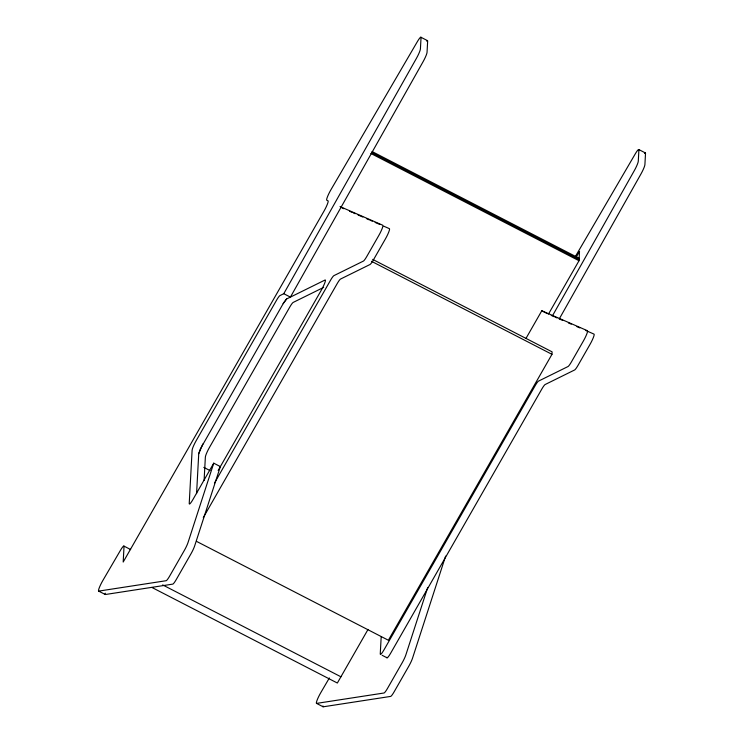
<?xml version="1.0" encoding="UTF-8"?>
<svg xmlns="http://www.w3.org/2000/svg" width="744" height="744" viewBox="0 0 744 744"><rect width="100%" height="100%" fill="white"/><g stroke="black" fill="none" stroke-linecap="round" stroke-linejoin="round"><path stroke-width="1.12" d="M196.574 493.635L198.741 453.663L200.322 448.976L283.669 302.799L286.57 299.004L325.044 280.014A8.361 1.172 -62.7 0 1 321.324 290.151L218.141 470.487M204.098 480.392L205.363 457.076A8.361 1.172 -62.7 0 1 209.483 447.404L289.769 307.086A8.361 1.172 -62.7 0 1 293.192 302.417L323.649 287.389M381.17 637.106L380.258 653.911A8.361 1.172 -62.7 0 0 384.081 649.717L535.122 385.764A8.361 1.172 -62.7 0 1 538.544 381.095L568.016 366.541A8.361 1.172 -62.7 0 0 571.439 361.872L583.454 340.882A8.361 1.172 -62.7 0 0 587.425 330.708L541.79 310.769L525.896 338.557M196.555 541.39L388.368 640.249L551.974 354.33L552.113 351.866L372.679 259.396M548.458 314.117L579.009 260.726L579.511 251.435L576.051 257.48M198.741 453.663L202.852 443.991M213.742 463.177L188.055 542.441A8.361 1.172 -62.7 0 1 184.317 550.467L169.706 575.996A8.361 1.172 -62.7 0 1 166.154 580.711L98.747 591.099A8.361 1.172 -62.7 0 1 102.821 580.543L120.426 550.374A8.361 1.172 -62.7 0 1 124.025 546.552L123.188 562.046L324.077 210.98A8.361 1.172 -62.7 0 0 328.048 200.806L326.765 200.248A8.361 1.172 -62.7 0 1 330.95 189.701L417.421 41.543A8.361 1.172 -62.7 0 1 421.03 37.721L420.416 48.909A8.361 1.172 -62.7 0 1 416.473 58.274L283.771 293.703L279.949 295.591A8.361 1.172 -62.7 0 0 276.526 300.26L196.23 440.578A8.361 1.172 -62.7 0 0 192.11 450.25L189.227 503.539A8.361 1.172 -62.7 0 0 193.049 499.336L213.742 463.177L220.363 466.6L194.677 545.854A8.361 1.172 -62.7 0 1 190.938 553.88L176.337 579.409A8.361 1.172 -62.7 0 1 172.775 584.124L105.369 594.512A8.361 1.172 -62.7 0 1 105.248 593.182M427.726 587.425L405.917 654.72A8.361 1.172 -62.7 0 1 402.188 662.755L387.578 688.274A8.361 1.172 -62.7 0 1 384.016 692.999L316.618 703.387A8.361 1.172 -62.7 0 1 320.683 692.831L329.359 677.961M445.61 556.103L412.548 658.133A8.361 1.172 -62.7 0 1 408.809 666.168L394.199 691.697A8.361 1.172 -62.7 0 1 390.647 696.412L323.24 706.8A8.361 1.172 -62.7 0 1 323.017 705.963M552.578 315.605L634.344 170.562A8.361 1.172 -62.7 0 0 638.287 161.197L638.891 150A8.361 1.172 -62.7 0 0 635.292 153.831L575.149 256.875M559.209 319.027L640.965 173.975A8.361 1.172 -62.7 0 0 644.909 164.61L645.513 153.413A8.361 1.172 -62.7 0 0 644.537 153.441M214.449 483.126L330.503 280.311A8.361 1.172 -62.7 0 1 333.926 275.633L363.398 261.088A8.361 1.172 -62.7 0 0 366.82 256.42L378.836 235.43A8.361 1.172 -62.7 0 0 382.807 225.255L340.027 206.562M203.298 517.591L337.125 283.724A8.361 1.172 -62.7 0 1 340.547 279.047L370.028 264.501A8.361 1.172 -62.7 0 0 373.442 259.833L385.457 238.843A8.361 1.172 -62.7 0 0 389.428 228.668L383.727 226.176M368.02 629.443L337.348 683.029L151.869 587.434M283.148 303.673L286.57 299.004M349.503 211.222L352.349 212.468M353.307 212.886L355.204 213.714M358.059 214.96L362.812 217.034M366.615 218.699L369.461 219.945M370.419 220.363L372.316 221.191M375.171 222.437L379.924 224.511M551.267 315.428L554.122 316.674M555.071 317.093L556.968 317.921M559.823 319.167L562.678 320.413M568.379 322.905L571.234 324.152M576.935 326.644L579.79 327.89M585.491 330.382L594.047 334.121A8.361 1.172 -62.7 0 1 590.076 344.295L578.06 365.285A8.361 1.172 -62.7 0 1 574.647 369.963L545.166 384.509A8.361 1.172 -62.7 0 0 541.744 389.177L390.702 653.13A8.361 1.172 -62.7 0 1 386.88 657.324M420.816 37.2L427.437 40.613M638.687 149.488L645.308 152.901M372.019 151.516L579.139 258.261M371.954 152.743L579.074 259.489M370.856 153.45L579.009 260.726M340.957 207.269L343.793 208.729M541.79 310.769L547.472 313.698M371.516 261.321L551.974 354.33M283.771 293.703L290.402 297.116L423.094 61.696A8.361 1.172 -62.7 0 0 427.047 52.322L427.651 41.134A8.361 1.172 -62.7 0 0 426.665 41.153M203.8 467.381L209.985 470.571M382.137 655.287L386.992 657.789M123.82 546.031L130.442 549.444M162.657 584.914L340.919 676.789M98.599 591.071L105.23 594.484M316.47 703.359L323.091 706.772M130.126 549.574A8.361 1.172 -62.7 0 1 130.618 549.593"/></g></svg>
